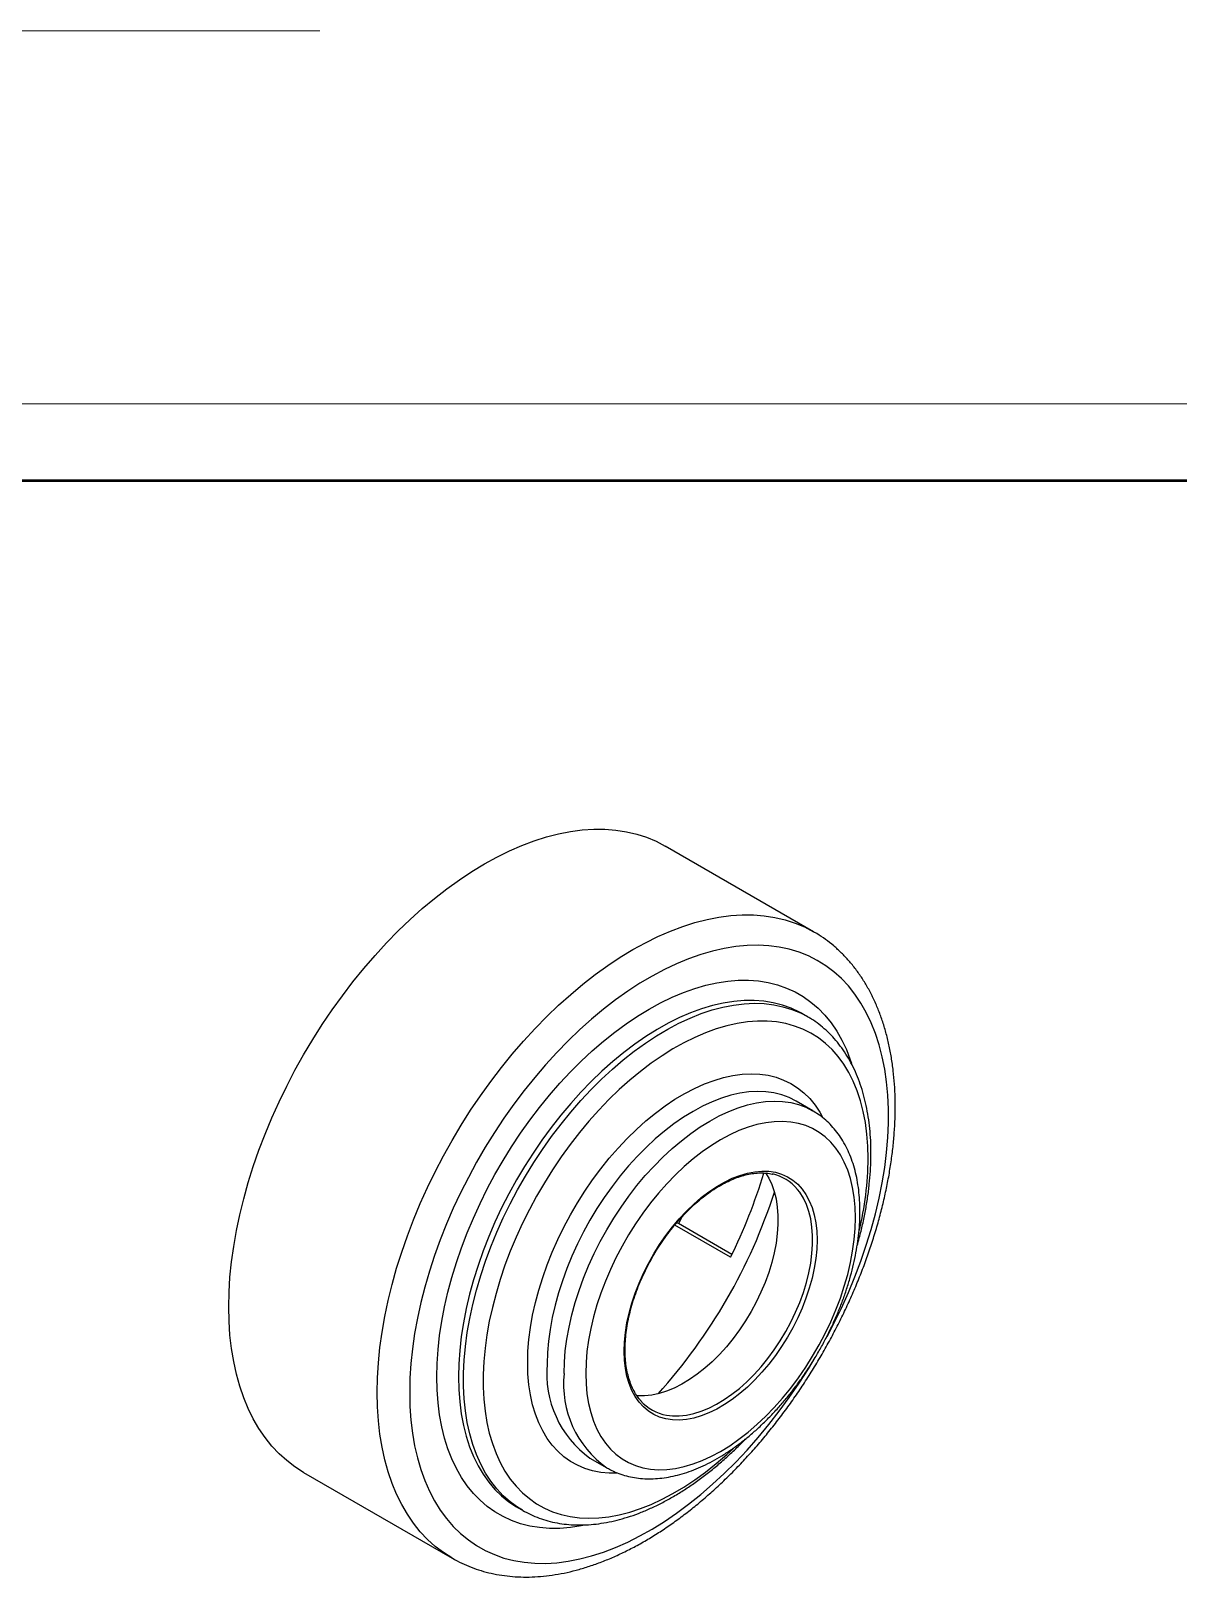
# Model space of a CAD drawing. Header units: millimetres. Extents: x 2517 to 4431, y 863 to 2540.
# Drawn here: x 3630.3 to 3690.2, y 1099.3 to 1180.1 of the extents above; entities that cross this region are included whole.
import ezdxf

# ---------------------------------------------------------------- set-up
doc = ezdxf.new("R2010")
doc.units = ezdxf.units.MM
for name, color, linetype, lineweight in [('实线', 7, 'Continuous', 25), ('尺寸标注', 2, 'Continuous', 9), ('引导线', 6, 'Continuous', 9), ('粗实线', 9, 'Continuous', 50)]:
    doc.layers.add(name, color=color, linetype=linetype, lineweight=lineweight)

msp = doc.modelspace()

# ---------------------------------------------------------------- linework, layer by layer
at = {"layer": '实线', "lineweight": 25}
for p, q in [((3671.1845, 1133.0398), (3663.4346, 1137.5138)), ((3670.5989, 1128.7592), (3670.554, 1128.7848)), ((3670.8635, 1128.6065), (3670.5989, 1128.7592)), ((3670.8635, 1128.6065), (3670.8892, 1128.5915)), ((3671.1412, 1123.6889), (3670.2667, 1124.1938)), ((3664.2793, 1118.1109), (3664.1317, 1117.805)), ((3666.8469, 1116.0443), (3663.9354, 1117.7251)), ((3664.1317, 1117.805), (3664.0101, 1117.8158)), ((3666.9206, 1116.195), (3664.1317, 1117.805)), ((3659.5076, 1105.5564), (3660.3821, 1105.0515)), ((3644.5561, 1104.8117), (3652.306, 1100.3378)), ((3660.4057, 1105.038), (3660.3821, 1105.0515)), ((3655.7064, 1102.9936), (3655.7201, 1102.9856)), ((3655.7201, 1102.9856), (3655.9847, 1102.8328))]:
    msp.add_line(p, q, dxfattribs=at)
at = {"layer": '实线', "lineweight": 25, "flags": 128}
for points in [[(3640.6452, 1113.4559), (3640.6613, 1114.2216), (3640.7095, 1115.004), (3640.7897, 1115.8013), (3640.9017, 1116.6115), (3641.0453, 1117.4327), (3641.22, 1118.2628), (3641.4256, 1119.1), (3641.6614, 1119.9421), (3641.927, 1120.7871), (3642.2216, 1121.6331), (3642.5445, 1122.4779), (3642.8951, 1123.3195), (3643.2724, 1124.156), (3643.6755, 1124.9852), (3644.1035, 1125.8053), (3644.5554, 1126.6141), (3645.0299, 1127.4098), (3645.5261, 1128.1905), (3646.0427, 1128.9542), (3646.5784, 1129.6992), (3647.132, 1130.4236), (3647.7021, 1131.1257), (3648.2874, 1131.8038), (3648.8865, 1132.4562), (3649.4978, 1133.0815), (3650.12, 1133.678), (3650.7515, 1134.2444), (3651.3909, 1134.7793), (3652.0365, 1135.2813), (3652.6868, 1135.7494), (3653.3403, 1136.1823), (3653.9954, 1136.579), (3654.6504, 1136.9386), (3655.3039, 1137.2602), (3655.9542, 1137.543), (3656.5999, 1137.7864), (3657.2392, 1137.9897), (3657.8707, 1138.1524), (3658.4929, 1138.2742), (3659.1043, 1138.3548), (3659.7033, 1138.394), (3660.2886, 1138.3917), (3660.8587, 1138.3479), (3661.4123, 1138.2626), (3661.9481, 1138.1362), (3662.4646, 1137.9689), (3662.9608, 1137.7611), (3663.4346, 1137.5138)], [(3648.3951, 1108.9819), (3648.4112, 1109.7477), (3648.4594, 1110.5301), (3648.5396, 1111.3274), (3648.6516, 1112.1376), (3648.7952, 1112.9588), (3648.9699, 1113.7889), (3649.1755, 1114.626), (3649.4113, 1115.4682), (3649.6768, 1116.3132), (3649.9715, 1117.1591), (3650.2944, 1118.004), (3650.645, 1118.8456), (3651.0223, 1119.6821), (3651.4254, 1120.5113), (3651.8534, 1121.3313), (3652.3053, 1122.1402), (3652.7798, 1122.9359), (3653.276, 1123.7166), (3653.7926, 1124.4803), (3654.3283, 1125.2253), (3654.8819, 1125.9497), (3655.452, 1126.6518), (3656.0373, 1127.3299), (3656.6364, 1127.9823), (3657.2477, 1128.6076), (3657.8699, 1129.2041), (3658.5014, 1129.7705), (3659.1408, 1130.3054), (3659.7864, 1130.8074), (3660.4367, 1131.2755), (3661.0902, 1131.7084), (3661.7453, 1132.1051), (3662.4003, 1132.4647), (3663.0538, 1132.7863), (3663.7041, 1133.0691), (3664.3498, 1133.3124), (3664.9891, 1133.5157), (3665.6206, 1133.6785), (3666.2428, 1133.8003), (3666.8542, 1133.8809), (3667.4532, 1133.9201), (3668.0385, 1133.9178), (3668.6086, 1133.874), (3669.1622, 1133.7887), (3669.698, 1133.6623), (3670.2145, 1133.495), (3670.7107, 1133.2872), (3671.1845, 1133.0398)], [(3671.1845, 1133.0398), (3671.1853, 1133.0394), (3671.1961, 1133.0331)], [(3671.8895, 1111.9121), (3672.2387, 1112.5818), (3672.6322, 1113.3897), (3672.9996, 1114.2049), (3673.3398, 1115.0253), (3673.652, 1115.8487), (3673.9354, 1116.6731), (3674.1891, 1117.4962), (3674.4126, 1118.316), (3674.6053, 1119.1302), (3674.7666, 1119.9368), (3674.8962, 1120.7336), (3674.9936, 1121.5186), (3675.0588, 1122.2898), (3675.0914, 1123.045), (3675.0914, 1123.7824), (3675.0588, 1124.5), (3674.9936, 1125.1959), (3674.8962, 1125.8684), (3674.7666, 1126.5156), (3674.6053, 1127.1359), (3674.4126, 1127.7277), (3674.1891, 1128.2894), (3673.9354, 1128.8196), (3673.652, 1129.3168), (3673.3398, 1129.7798), (3672.9996, 1130.2074), (3672.6322, 1130.5985), (3672.2387, 1130.9519), (3671.82, 1131.2669), (3671.3772, 1131.5426), (3670.9115, 1131.7782), (3670.4241, 1131.9732), (3669.9162, 1132.1271), (3669.3893, 1132.2394), (3668.8446, 1132.3098), (3668.2836, 1132.3383), (3667.7078, 1132.3246), (3667.1187, 1132.2688), (3666.5177, 1132.1711), (3665.9065, 1132.0318), (3665.2867, 1131.8511), (3664.6598, 1131.6296), (3664.0275, 1131.3679), (3663.3915, 1131.0665), (3662.7534, 1130.7264), (3662.1149, 1130.3484), (3661.4777, 1129.9335), (3660.8434, 1129.4827), (3660.2136, 1128.9973), (3659.59, 1128.4785), (3658.9743, 1127.9277), (3658.368, 1127.3462), (3657.7728, 1126.7357), (3657.1901, 1126.0977), (3656.6215, 1125.4339), (3656.0685, 1124.7459), (3655.5325, 1124.0357), (3655.015, 1123.305), (3654.5172, 1122.5558), (3654.0405, 1121.79), (3653.5861, 1121.0096), (3653.1552, 1120.2167), (3652.7489, 1119.4133), (3652.3683, 1118.6015), (3652.0144, 1117.7834), (3651.6881, 1116.9612), (3651.3902, 1116.1371), (3651.1216, 1115.313), (3650.8829, 1114.4913), (3650.6748, 1113.6741), (3650.4977, 1112.8634), (3650.3522, 1112.0614), (3650.2387, 1111.2702), (3650.1573, 1110.4919), (3650.1084, 1109.7285), (3650.0921, 1108.9819), (3650.0921, 1108.9819)], [(3651.5064, 1109.7983), (3651.5226, 1110.5009), (3651.5714, 1111.2202), (3651.6524, 1111.954), (3651.7656, 1112.7003), (3651.9105, 1113.4569), (3652.0867, 1114.2215), (3652.2938, 1114.992), (3652.5311, 1115.7659), (3652.7979, 1116.5411), (3653.0934, 1117.3154), (3653.4168, 1118.0863), (3653.7672, 1118.8517), (3654.1434, 1119.6094), (3654.5444, 1120.357), (3654.969, 1121.0925), (3655.4159, 1121.8135), (3655.884, 1122.5182), (3656.3717, 1123.2042), (3656.8776, 1123.8698), (3657.4003, 1124.5128), (3657.9383, 1125.1314), (3658.4899, 1125.7239), (3659.0536, 1126.2884), (3659.6276, 1126.8233), (3660.2103, 1127.3271), (3660.8, 1127.7982), (3661.395, 1128.2353), (3661.9935, 1128.637), (3662.5938, 1129.0023), (3663.1941, 1129.3301), (3663.7926, 1129.6193), (3664.3875, 1129.8692), (3664.9773, 1130.079), (3665.56, 1130.248), (3666.134, 1130.3759), (3666.6977, 1130.4621), (3667.2493, 1130.5066), (3667.7872, 1130.509), (3668.31, 1130.4695), (3668.8159, 1130.3881), (3669.3036, 1130.2652), (3669.7716, 1130.1009), (3670.2186, 1129.8959), (3670.6432, 1129.6507), (3671.0442, 1129.366), (3671.4204, 1129.0428), (3671.7707, 1128.6818), (3672.0941, 1128.2842), (3672.3897, 1127.8512), (3672.6565, 1127.384), (3672.8938, 1126.884), (3673.1008, 1126.3527), (3673.1593, 1126.1803)], [(3670.554, 1128.7848), (3670.4427, 1128.8457), (3670.0095, 1129.0494), (3669.555, 1129.2124), (3669.0808, 1129.3342), (3668.5883, 1129.4144), (3668.079, 1129.4527), (3667.5545, 1129.449), (3667.0165, 1129.4034), (3666.4665, 1129.3159), (3665.9062, 1129.1869), (3665.3375, 1129.0167), (3664.7621, 1128.806), (3664.1817, 1128.5552), (3663.5981, 1128.2652), (3663.0132, 1127.9369), (3662.4288, 1127.5714), (3661.8466, 1127.1697), (3661.2684, 1126.733), (3660.6961, 1126.2628), (3660.1314, 1125.7605), (3659.5761, 1125.2276), (3659.0319, 1124.6658), (3658.5004, 1124.0768), (3657.9833, 1123.4624), (3657.4822, 1122.8246), (3656.9986, 1122.1653), (3656.5341, 1121.4866), (3656.0901, 1120.7905), (3655.6679, 1120.0792), (3655.2689, 1119.3549), (3654.8943, 1118.6198), (3654.5452, 1117.8762), (3654.2228, 1117.1265), (3653.9279, 1116.3728), (3653.6617, 1115.6177), (3653.4247, 1114.8633), (3653.2179, 1114.112), (3653.0417, 1113.3662), (3652.8969, 1112.6281), (3652.7838, 1111.9), (3652.7027, 1111.1843), (3652.654, 1110.483), (3652.6377, 1109.7983)], [(3655.9764, 1102.8376), (3655.7301, 1102.9903), (3655.3431, 1103.2734), (3654.9811, 1103.5951), (3654.6452, 1103.9542), (3654.3365, 1104.3497), (3654.0558, 1104.7804), (3653.8041, 1105.2448), (3653.5821, 1105.7416), (3653.3906, 1106.2693), (3653.23, 1106.8262), (3653.101, 1107.4106), (3653.0039, 1108.0206), (3652.9389, 1108.6545), (3652.9064, 1109.3102), (3652.9064, 1109.9857), (3652.9389, 1110.6789), (3653.0039, 1111.3877), (3653.101, 1112.1099), (3653.23, 1112.8433), (3653.3906, 1113.5855), (3653.5821, 1114.3343), (3653.8041, 1115.0875), (3654.0558, 1115.8425), (3654.3365, 1116.5972), (3654.6452, 1117.3492), (3654.9811, 1118.0962), (3655.3431, 1118.8358), (3655.7301, 1119.5657), (3656.1409, 1120.2838), (3656.5741, 1120.9878), (3657.0286, 1121.6755), (3657.5028, 1122.3448), (3657.9953, 1122.9936), (3658.5046, 1123.6199), (3659.029, 1124.2218), (3659.5671, 1124.7974), (3660.1171, 1125.345), (3660.6773, 1125.8628), (3661.2461, 1126.3492), (3661.8215, 1126.8028), (3662.4019, 1127.2222), (3662.9855, 1127.606), (3663.5704, 1127.953), (3664.1548, 1128.2623), (3664.737, 1128.5327), (3665.3152, 1128.7636), (3665.8875, 1128.9542), (3666.4522, 1129.1038), (3667.0075, 1129.2121), (3667.5517, 1129.2786), (3668.0832, 1129.3033), (3668.6003, 1129.286), (3669.1014, 1129.2267), (3669.585, 1129.1257), (3670.0495, 1128.9833), (3670.4935, 1128.7998), (3670.8635, 1128.6065)], [(3674.0355, 1121.2023), (3674.0194, 1121.8498), (3673.9711, 1122.4767), (3673.8909, 1123.0809), (3673.7789, 1123.6605), (3673.6355, 1124.2137), (3673.4612, 1124.7386), (3673.2565, 1125.2336), (3673.0221, 1125.697), (3672.7587, 1126.1275), (3672.4673, 1126.5236), (3672.1486, 1126.8841), (3671.8038, 1127.2078), (3671.4339, 1127.4936), (3671.0402, 1127.7407), (3670.6238, 1127.9483), (3670.1862, 1128.1157), (3669.7287, 1128.2423), (3669.2527, 1128.3278), (3668.7599, 1128.3718), (3668.2518, 1128.3743), (3667.73, 1128.3353), (3667.1962, 1128.2548), (3666.6521, 1128.1331), (3666.0994, 1127.9706), (3665.54, 1127.7679), (3664.9755, 1127.5255), (3664.4079, 1127.2443), (3663.8389, 1126.9251), (3663.2704, 1126.569), (3662.7041, 1126.1771), (3662.142, 1125.7507), (3661.5857, 1125.2911), (3661.0371, 1124.7999), (3660.4979, 1124.2785), (3659.9699, 1123.7286), (3659.4547, 1123.1521), (3658.9541, 1122.5508), (3658.4695, 1121.9265), (3658.0026, 1121.2813), (3657.5548, 1120.6173), (3657.1277, 1119.9366), (3656.7224, 1119.2413), (3656.3405, 1118.5337), (3655.983, 1117.8161), (3655.6511, 1117.0907), (3655.3459, 1116.3599), (3655.0684, 1115.626), (3654.8194, 1114.8914), (3654.5998, 1114.1584), (3654.4102, 1113.4294), (3654.2513, 1112.7067), (3654.1236, 1111.9926), (3654.0274, 1111.2894), (3653.9631, 1110.5994), (3653.9309, 1109.9247), (3653.9309, 1109.2676), (3653.9631, 1108.6301), (3654.0274, 1108.0143), (3654.1236, 1107.4222), (3654.2513, 1106.8556), (3654.4102, 1106.3163), (3654.5998, 1105.8062), (3654.8194, 1105.3268), (3655.0684, 1104.8796), (3655.3459, 1104.4662), (3655.6511, 1104.0877), (3655.983, 1103.7455), (3656.3405, 1103.4406), (3656.7224, 1103.174), (3657.1277, 1102.9466), (3657.5548, 1102.7591), (3658.0026, 1102.612), (3658.4695, 1102.5059), (3658.9541, 1102.4411), (3659.4547, 1102.4178), (3659.9699, 1102.4361), (3660.4979, 1102.4959), (3661.0371, 1102.597), (3661.5857, 1102.7392), (3662.142, 1102.9219), (3662.7041, 1103.1445), (3663.2704, 1103.4064), (3663.8389, 1103.7067), (3664.4079, 1104.0445), (3664.9755, 1104.4187), (3665.54, 1104.828), (3666.0994, 1105.2711), (3666.6521, 1105.7468), (3666.9983, 1106.0646)], [(3656.2541, 1110.5345), (3656.2704, 1111.1354), (3656.3191, 1111.7526), (3656.4001, 1112.3837), (3656.513, 1113.0261), (3656.6573, 1113.6773), (3656.8326, 1114.3345), (3657.0381, 1114.9953), (3657.2729, 1115.6568), (3657.5361, 1116.3165), (3657.8267, 1116.9717), (3658.1435, 1117.6198), (3658.4852, 1118.258), (3658.8505, 1118.884), (3659.2378, 1119.4951), (3659.6455, 1120.0889), (3660.0722, 1120.663), (3660.516, 1121.2151), (3660.9752, 1121.743), (3661.4479, 1122.2445), (3661.9321, 1122.7176), (3662.4261, 1123.1604), (3662.9277, 1123.5712), (3663.4349, 1123.9482), (3663.9458, 1124.2901), (3664.4582, 1124.5952), (3664.9701, 1124.8626), (3665.4794, 1125.091), (3665.984, 1125.2796), (3666.4821, 1125.4276), (3666.9714, 1125.5344), (3667.4501, 1125.5995), (3667.9163, 1125.6228), (3668.368, 1125.6041), (3668.8035, 1125.5435), (3669.2209, 1125.4412), (3669.6187, 1125.2977), (3669.9951, 1125.1135), (3670.3487, 1124.8893), (3670.6782, 1124.6262), (3670.982, 1124.325), (3671.2591, 1123.9871), (3671.5082, 1123.6139), (3671.6483, 1123.3652)], [(3670.2667, 1124.1938), (3669.9037, 1124.3767), (3669.5189, 1124.5193), (3669.1142, 1124.6206), (3668.6914, 1124.6801), (3668.2523, 1124.6976), (3667.7988, 1124.6731), (3667.3328, 1124.6066), (3666.8564, 1124.4985), (3666.3715, 1124.3491), (3665.8802, 1124.1592), (3665.3848, 1123.9295), (3664.8871, 1123.661), (3664.3895, 1123.355), (3663.894, 1123.0126), (3663.4028, 1122.6353), (3662.9179, 1122.2249), (3662.4415, 1121.7829), (3661.9755, 1121.3114), (3661.522, 1120.8123), (3661.0829, 1120.2878), (3660.6601, 1119.7401), (3660.2554, 1119.1716), (3659.8705, 1118.5847), (3659.5071, 1117.9819), (3659.1668, 1117.3658), (3658.8509, 1116.739), (3658.5609, 1116.1043), (3658.298, 1115.4642), (3658.0633, 1114.8217), (3657.8578, 1114.1794), (3657.6824, 1113.54), (3657.5379, 1112.9064), (3657.4249, 1112.2812), (3657.3438, 1111.6672), (3657.295, 1111.0668), (3657.2787, 1110.4828)], [(3658.1532, 1109.978), (3658.1694, 1110.562), (3658.2183, 1111.1623), (3658.2994, 1111.7764), (3658.4124, 1112.4016), (3658.5569, 1113.0352), (3658.7323, 1113.6745), (3658.9378, 1114.3169), (3659.1725, 1114.9594), (3659.4354, 1115.5994), (3659.7254, 1116.2342), (3660.0413, 1116.8609), (3660.3816, 1117.4771), (3660.745, 1118.0799), (3661.1299, 1118.6668), (3661.5346, 1119.2353), (3661.9574, 1119.783), (3662.3965, 1120.3075), (3662.85, 1120.8066), (3663.316, 1121.2781), (3663.7924, 1121.72), (3664.2773, 1122.1305), (3664.7685, 1122.5077), (3665.264, 1122.8501), (3665.7616, 1123.1562), (3666.2592, 1123.4247), (3666.7547, 1123.6544), (3667.246, 1123.8443), (3667.7308, 1123.9936), (3668.2073, 1124.1018), (3668.6733, 1124.1683), (3669.1268, 1124.1928), (3669.5659, 1124.1753), (3669.9887, 1124.1157), (3670.3934, 1124.0145), (3670.7782, 1123.8719), (3671.1336, 1123.6933)], [(3659.2845, 1109.978), (3659.3009, 1109.4324), (3659.3501, 1108.9084), (3659.4318, 1108.4083), (3659.5457, 1107.9345), (3659.6912, 1107.4892), (3659.8676, 1107.0745), (3660.0741, 1106.6922), (3660.3098, 1106.3442), (3660.5736, 1106.0321), (3660.8641, 1105.7574), (3661.1802, 1105.5213), (3661.5202, 1105.3249), (3661.8827, 1105.1692), (3662.2659, 1105.0548), (3662.668, 1104.9824), (3663.0872, 1104.9522), (3663.5215, 1104.9644), (3663.9688, 1105.019), (3664.4272, 1105.1156), (3664.8944, 1105.2538), (3665.3683, 1105.4331), (3665.8467, 1105.6524), (3666.3273, 1105.9109), (3666.8079, 1106.2073), (3667.2863, 1106.5403), (3667.7602, 1106.9082), (3668.2274, 1107.3094), (3668.6858, 1107.742), (3669.1332, 1108.204), (3669.5675, 1108.6932), (3669.9866, 1109.2074), (3670.3887, 1109.7441), (3670.7719, 1110.3008), (3671.1344, 1110.875), (3671.4744, 1111.464), (3671.7905, 1112.065), (3672.0811, 1112.6752), (3672.3448, 1113.2918), (3672.5805, 1113.912), (3672.787, 1114.5327), (3672.9635, 1115.1511), (3673.1089, 1115.7644), (3673.2228, 1116.3697), (3673.3045, 1116.9641), (3673.3537, 1117.5449), (3673.3701, 1118.1094), (3673.3537, 1118.6549), (3673.3045, 1119.1789), (3673.2228, 1119.679), (3673.1089, 1120.1528), (3672.9635, 1120.5981), (3672.787, 1121.0129), (3672.5805, 1121.3951), (3672.3448, 1121.7431), (3672.0811, 1122.0552), (3671.7905, 1122.33), (3671.4744, 1122.5661), (3671.1344, 1122.7624), (3670.7719, 1122.9182), (3670.3887, 1123.0325), (3669.9866, 1123.1049), (3669.5675, 1123.1351), (3669.1332, 1123.1229), (3668.6858, 1123.0684), (3668.2274, 1122.9717), (3667.7602, 1122.8335), (3667.2863, 1122.6543), (3666.8079, 1122.4349), (3666.3273, 1122.1764), (3665.8467, 1121.88), (3665.3683, 1121.5471), (3664.8944, 1121.1791), (3664.4272, 1120.7779), (3663.9688, 1120.3453), (3663.5215, 1119.8833), (3663.0872, 1119.3941), (3662.668, 1118.88), (3662.2659, 1118.3433), (3661.8827, 1117.7865), (3661.5202, 1117.2123), (3661.1802, 1116.6233), (3660.8641, 1116.0223), (3660.5736, 1115.4121), (3660.3098, 1114.7955), (3660.0741, 1114.1754), (3659.8676, 1113.5546), (3659.6912, 1112.9362), (3659.5457, 1112.3229), (3659.4318, 1111.7177), (3659.3501, 1111.1232), (3659.3009, 1110.5424), (3659.2845, 1109.978)], [(3661.2927, 1111.1373), (3661.309, 1111.6145), (3661.3579, 1112.1075), (3661.439, 1112.613), (3661.5518, 1113.1279), (3661.6956, 1113.6486), (3661.8694, 1114.172), (3662.0721, 1114.6945), (3662.3024, 1115.2127), (3662.5589, 1115.7234), (3662.8397, 1116.2232), (3663.1432, 1116.7089), (3663.4673, 1117.1773), (3663.81, 1117.6253), (3664.169, 1118.0502), (3664.542, 1118.449), (3664.9266, 1118.8193), (3665.3203, 1119.1586), (3665.7205, 1119.4647), (3666.1246, 1119.7357), (3666.53, 1119.9698), (3666.9342, 1120.1654), (3667.3344, 1120.3213), (3667.728, 1120.4365), (3668.1126, 1120.5103), (3668.4856, 1120.5421), (3668.8446, 1120.5317), (3669.1873, 1120.4793), (3669.5114, 1120.3852), (3669.8149, 1120.2499), (3670.0958, 1120.0744), (3670.3522, 1119.8598), (3670.5825, 1119.6074), (3670.7852, 1119.319), (3670.959, 1118.9963), (3671.1028, 1118.6415), (3671.2156, 1118.257), (3671.2967, 1117.845), (3671.3456, 1117.4085), (3671.3619, 1116.9501), (3671.3456, 1116.4728), (3671.2967, 1115.9799), (3671.2156, 1115.4743), (3671.1028, 1114.9595), (3670.959, 1114.4387), (3670.7852, 1113.9154), (3670.5825, 1113.3929), (3670.3522, 1112.8746), (3670.0958, 1112.3639), (3669.8149, 1111.8641), (3669.5114, 1111.3784), (3669.1873, 1110.9101), (3668.8446, 1110.462), (3668.4856, 1110.0372), (3668.1126, 1109.6383), (3667.728, 1109.2681), (3667.3344, 1108.9287), (3666.9342, 1108.6226), (3666.53, 1108.3516), (3666.1246, 1108.1176), (3665.7205, 1107.922), (3665.3203, 1107.766), (3664.9266, 1107.6508), (3664.542, 1107.5771), (3664.169, 1107.5453), (3663.81, 1107.5556), (3663.4673, 1107.608), (3663.1432, 1107.7021), (3662.8397, 1107.8374), (3662.5589, 1108.0129), (3662.3024, 1108.2276), (3662.0721, 1108.4799), (3661.8694, 1108.7684), (3661.6956, 1109.091), (3661.5518, 1109.4458), (3661.439, 1109.8304), (3661.3579, 1110.2423), (3661.309, 1110.6789), (3661.2927, 1111.1373)], [(3668.6702, 1120.4501), (3668.8381, 1120.1795), (3668.9974, 1119.8459), (3669.1261, 1119.4811), (3669.2234, 1119.0875), (3669.2886, 1118.6677), (3669.3214, 1118.2245), (3669.3214, 1117.7609), (3669.2886, 1117.28), (3669.2234, 1116.7848), (3669.1261, 1116.2789), (3668.9974, 1115.7654), (3668.8381, 1115.2479), (3668.6493, 1114.7298), (3668.4322, 1114.2144), (3668.1883, 1113.7054), (3667.9193, 1113.206), (3667.6269, 1112.7195), (3667.313, 1112.2492), (3666.9797, 1111.7983), (3666.6293, 1111.3697), (3666.2641, 1110.9663), (3665.8866, 1110.5907), (3665.4991, 1110.2456), (3665.1044, 1109.933), (3664.705, 1109.6553), (3664.3036, 1109.4141), (3663.9029, 1109.2111), (3663.5055, 1109.0477), (3663.1141, 1108.9249), (3662.7312, 1108.8435), (3662.3595, 1108.8042), (3662.0014, 1108.8071), (3661.9416, 1108.8118)], [(3663.5104, 1107.7995), (3663.8116, 1107.7621), (3664.1697, 1107.7592), (3664.5414, 1107.7985), (3664.9243, 1107.8799), (3665.3157, 1108.0027), (3665.7131, 1108.1661), (3666.1138, 1108.3691), (3666.5152, 1108.6103), (3666.9146, 1108.888), (3667.3093, 1109.2006), (3667.6967, 1109.5457), (3668.0743, 1109.9213), (3668.4395, 1110.3247), (3668.7899, 1110.7533), (3669.1232, 1111.2042), (3669.437, 1111.6745), (3669.7295, 1112.161), (3669.9985, 1112.6604), (3670.2424, 1113.1694), (3670.4595, 1113.6848), (3670.6483, 1114.2029), (3670.8076, 1114.7204), (3670.9363, 1115.2339), (3671.0336, 1115.7398), (3671.0988, 1116.2349), (3671.1315, 1116.7159), (3671.1315, 1117.1795), (3671.0988, 1117.6227), (3671.0336, 1118.0425), (3670.9363, 1118.4361), (3670.8076, 1118.8009), (3670.6483, 1119.1345), (3670.4595, 1119.4347), (3670.3391, 1119.59)], [(3644.5561, 1104.8117), (3644.5554, 1104.8122), (3644.1035, 1105.0994), (3643.6755, 1105.4252), (3643.2724, 1105.789), (3642.8951, 1106.1899), (3642.5445, 1106.6268), (3642.2216, 1107.0987), (3641.927, 1107.6045), (3641.6614, 1108.1429), (3641.4256, 1108.7128), (3641.22, 1109.3126), (3641.0453, 1109.941), (3640.9017, 1110.5964), (3640.7897, 1111.2772), (3640.7095, 1111.9819), (3640.6613, 1112.7087), (3640.6452, 1113.4559)], [(3650.0921, 1108.9819), (3650.1084, 1108.2542), (3650.1573, 1107.5472), (3650.2387, 1106.8628), (3650.3522, 1106.2027), (3650.4977, 1105.5688), (3650.6748, 1104.9625), (3650.8829, 1104.3856), (3651.1216, 1103.8395), (3651.3902, 1103.3256), (3651.6881, 1102.8453), (3652.0144, 1102.3998), (3652.3683, 1101.9904), (3652.7489, 1101.618), (3653.1552, 1101.2837), (3653.5861, 1100.9883), (3654.0405, 1100.7325), (3654.5172, 1100.5171), (3655.015, 1100.3426), (3655.5325, 1100.2095), (3656.0685, 1100.1181), (3656.6215, 1100.0687), (3657.1901, 1100.0613), (3657.7728, 1100.096), (3658.368, 1100.1728), (3658.9743, 1100.2913), (3659.59, 1100.4514), (3660.2136, 1100.6526), (3660.8434, 1100.8943), (3661.4777, 1101.1759), (3662.1149, 1101.4967), (3662.7534, 1101.8559), (3663.3915, 1102.2525), (3664.0275, 1102.6855), (3664.6598, 1103.1537), (3665.2867, 1103.656), (3665.9065, 1104.191), (3666.5177, 1104.7573), (3667.1187, 1105.3535), (3667.7078, 1105.978), (3668.2836, 1106.6291), (3668.8446, 1107.3052), (3669.3893, 1108.0045), (3669.9162, 1108.7252), (3670.4241, 1109.4654), (3670.9115, 1110.2231), (3671.2664, 1110.8078)], [(3660.9297, 1104.7748), (3660.516, 1104.7746), (3660.0722, 1104.8143), (3659.6455, 1104.8958), (3659.2378, 1105.0188), (3658.8505, 1105.1827), (3658.4852, 1105.387), (3658.1435, 1105.6308), (3657.8267, 1105.9131), (3657.5361, 1106.2327), (3657.2729, 1106.5885), (3657.0381, 1106.9789), (3656.8326, 1107.4025), (3656.6573, 1107.8574), (3656.513, 1108.3418), (3656.4001, 1108.8539), (3656.3191, 1109.3915), (3656.2704, 1109.9524), (3656.2541, 1110.5345)], [(3659.2132, 1102.0537), (3659.0536, 1102.0221), (3658.4899, 1101.9358), (3657.9383, 1101.8914), (3657.4003, 1101.889), (3656.8776, 1101.9285), (3656.3717, 1102.0098), (3655.884, 1102.1328), (3655.4159, 1102.2971), (3654.969, 1102.5021), (3654.5444, 1102.7473), (3654.1434, 1103.0319), (3653.7672, 1103.3552), (3653.4168, 1103.7162), (3653.0934, 1104.1137), (3652.7979, 1104.5467), (3652.5311, 1105.0139), (3652.2938, 1105.5139), (3652.0867, 1106.0453), (3651.9105, 1106.6064), (3651.7656, 1107.1956), (3651.6524, 1107.8113), (3651.5714, 1108.4516), (3651.5226, 1109.1146), (3651.5064, 1109.7983)], [(3652.6377, 1109.7983), (3652.654, 1109.1325), (3652.7027, 1108.4875), (3652.7838, 1107.8653), (3652.8969, 1107.2678), (3653.0417, 1106.697), (3653.2179, 1106.1545), (3653.4247, 1105.6421), (3653.6617, 1105.1612), (3653.9279, 1104.7135), (3654.2228, 1104.3003), (3654.5452, 1103.9228), (3654.8943, 1103.5823), (3655.2689, 1103.2798), (3655.6679, 1103.0161), (3655.7064, 1102.9936)], [(3652.2948, 1100.3443), (3651.8534, 1100.6255), (3651.4254, 1100.9513), (3651.0223, 1101.3151), (3650.645, 1101.716), (3650.2944, 1102.1529), (3649.9715, 1102.6248), (3649.6768, 1103.1306), (3649.4113, 1103.669), (3649.1755, 1104.2389), (3648.9699, 1104.8387), (3648.7952, 1105.4671), (3648.6516, 1106.1225), (3648.5396, 1106.8033), (3648.4594, 1107.508), (3648.4112, 1108.2348), (3648.3951, 1108.9819)]]:
    msp.add_lwpolyline(points, dxfattribs=at)
at = {"layer": '实线', "lineweight": 25}
for centre, radius, start, end in [((3641.3817, 1128.6556), 28.4169, 333.65375, 343.201915), ((3657.4292, 1121.3478), 16.6069, 346.27548, 359.497787), ((3668.502, 1118.0709), 2.3839, 39.587539, 77.194964), ((3641.4132, 1128.4263), 29.1462, 317.96796, 342.037417), ((3662.6663, 1109.9527), 5.4136, 174.381193, 234.283924), ((3663.4972, 1109.4284), 5.3723, 174.128755, 234.559065), ((3663.928, 1110.1482), 2.3856, 221.748045, 259.917113)]:
    msp.add_arc(centre, radius, start, end, dxfattribs=at)
for points, knots in [([(3652.296, 1100.3494), (3652.3862, 1100.2964), (3652.6314, 1100.1522), (3653.054, 1099.9567), (3653.5598, 1099.7602), (3654.0837, 1099.6022), (3654.6237, 1099.481), (3655.1792, 1099.3975), (3655.7492, 1099.3518), (3656.3329, 1099.3443), (3656.9289, 1099.3753), (3657.536, 1099.4449), (3658.1529, 1099.5532), (3658.7779, 1099.7), (3659.4095, 1099.885), (3660.0461, 1100.1078), (3660.686, 1100.3679), (3661.3276, 1100.6643), (3661.9695, 1100.9964), (3662.6101, 1101.3632), (3663.2479, 1101.7636), (3663.8815, 1102.1965), (3664.5098, 1102.661), (3665.1312, 1103.1558), (3665.7447, 1103.6797), (3666.349, 1104.2316), (3666.9429, 1104.8101), (3667.5252, 1105.414), (3668.0948, 1106.0419), (3668.6504, 1106.6925), (3669.1911, 1107.3643), (3669.7158, 1108.0559), (3670.2233, 1108.7659), (3670.7127, 1109.4926), (3671.1829, 1110.2347), (3671.6329, 1110.9904), (3672.0619, 1111.7583), (3672.4689, 1112.5367), (3672.8531, 1113.324), (3673.2136, 1114.1186), (3673.5496, 1114.9187), (3673.8605, 1115.7228), (3674.1454, 1116.5292), (3674.4038, 1117.3362), (3674.635, 1118.1422), (3674.8385, 1118.9456), (3675.0137, 1119.7447), (3675.1601, 1120.5379), (3675.2773, 1121.3235), (3675.3649, 1122.1), (3675.4225, 1122.8657), (3675.4497, 1123.619), (3675.4463, 1124.3583), (3675.4121, 1125.082), (3675.3468, 1125.7884), (3675.2505, 1126.4758), (3675.1231, 1127.1425), (3674.9646, 1127.7867), (3674.7754, 1128.4067), (3674.5559, 1129.0007), (3674.3067, 1129.5672), (3674.0284, 1130.1043), (3673.722, 1130.6108), (3673.3886, 1131.0852), (3673.0293, 1131.5265), (3672.6452, 1131.9336), (3672.2381, 1132.3066), (3671.8073, 1132.6418), (3671.4591, 1132.8825), (3671.2482, 1132.9991), (3671.1951, 1133.0284)], [0, 0, 0, 0, 0.0082889, 0.0225378, 0.0367924, 0.0510784, 0.0654191, 0.0798337, 0.0943365, 0.1089357, 0.1236339, 0.1384279, 0.1533099, 0.1682689, 0.183292, 0.1983656, 0.2134768, 0.2286139, 0.2437668, 0.2589275, 0.2740887, 0.2892454, 0.3043947, 0.3195348, 0.3346648, 0.349784, 0.3648928, 0.3799915, 0.3950809, 0.4101617, 0.4252351, 0.4403022, 0.4553642, 0.4704222, 0.4854775, 0.5005314, 0.5155851, 0.5306397, 0.5456964, 0.5607563, 0.5758207, 0.590891, 0.6059684, 0.6210542, 0.6361494, 0.6512553, 0.6663727, 0.6815025, 0.6966453, 0.7118011, 0.7269697, 0.7421503, 0.7573408, 0.7725386, 0.7877386, 0.8029333, 0.8181144, 0.8332714, 0.8483919, 0.863462, 0.8784671, 0.893393, 0.9082271, 0.9229608, 0.9375902, 0.9521172, 0.9665506, 0.9809047, 0.9951996, 1, 1, 1, 1]), ([(3674.1802, 1121.4672), (3674.1793, 1121.5822), (3674.1768, 1121.9146), (3674.1493, 1122.4524), (3674.0875, 1123.0733), (3673.9945, 1123.6745), (3673.8709, 1124.2542), (3673.7168, 1124.8105), (3673.5325, 1125.3415), (3673.3186, 1125.8454), (3673.0758, 1126.3204), (3672.8051, 1126.7648), (3672.5076, 1127.1773), (3672.1845, 1127.5563), (3671.8375, 1127.9017), (3671.4665, 1128.21), (3671.1503, 1128.4386), (3670.9506, 1128.5511), (3670.8895, 1128.5855)], [0, 0, 0, 0, 0.0359681, 0.1039735, 0.1720097, 0.2400223, 0.3079698, 0.3757991, 0.4434468, 0.5108418, 0.5779115, 0.6445898, 0.7108277, 0.7766031, 0.8419288, 0.9068551, 0.9714676, 1, 1, 1, 1]), ([(3660.4116, 1105.0401), (3660.4878, 1104.9966), (3660.6831, 1104.8851), (3661.0195, 1104.7466), (3661.4156, 1104.6208), (3661.8283, 1104.5338), (3662.2554, 1104.4839), (3662.6961, 1104.4722), (3663.1489, 1104.4987), (3663.6124, 1104.5637), (3664.0847, 1104.6674), (3664.5638, 1104.8094), (3665.0475, 1104.9892), (3665.5338, 1105.206), (3666.0203, 1105.4587), (3666.5052, 1105.746), (3666.9863, 1106.0666), (3667.462, 1106.4188), (3667.9303, 1106.8013), (3668.3898, 1107.2122), (3668.8388, 1107.65), (3669.2757, 1108.1129), (3669.6991, 1108.5991), (3670.1075, 1109.1068), (3670.4994, 1109.634), (3670.8736, 1110.1788), (3671.2286, 1110.7391), (3671.5633, 1111.3129), (3671.8763, 1111.8981), (3672.1665, 1112.4926), (3672.4328, 1113.0942), (3672.6743, 1113.7007), (3672.8898, 1114.3099), (3673.0787, 1114.9198), (3673.24, 1115.528), (3673.373, 1116.1326), (3673.477, 1116.7313), (3673.5515, 1117.3221), (3673.5958, 1117.9028), (3673.6095, 1118.4712), (3673.5922, 1119.0254), (3673.5435, 1119.563), (3673.4633, 1120.0817), (3673.3514, 1120.5792), (3673.2083, 1121.0531), (3673.0343, 1121.5009), (3672.8303, 1121.9204), (3672.5974, 1122.3094), (3672.3372, 1122.6659), (3672.0514, 1122.9888), (3671.7411, 1123.2756), (3671.4351, 1123.5123), (3671.2233, 1123.6366), (3671.1307, 1123.6909)], [0, 0, 0, 0, 0.0120286, 0.0308113, 0.0496182, 0.0685117, 0.0875438, 0.1067508, 0.1261501, 0.1457403, 0.1655035, 0.1854106, 0.2054273, 0.2255195, 0.2456572, 0.2658163, 0.2859761, 0.3061248, 0.3262562, 0.3463674, 0.3664578, 0.3865281, 0.4065802, 0.4266168, 0.4466407, 0.4666552, 0.4866636, 0.5066695, 0.5266762, 0.5466864, 0.5667034, 0.5867308, 0.6067721, 0.6268309, 0.6469103, 0.6670133, 0.6871424, 0.707299, 0.7274834, 0.7476934, 0.7679243, 0.7881665, 0.8083995, 0.8285998, 0.8487367, 0.8687734, 0.888671, 0.9083935, 0.9279156, 0.9472289, 0.9663456, 0.9852987, 1, 1, 1, 1]), ([(3673.4587, 1116.6528), (3673.4968, 1116.7853), (3673.6036, 1117.1562), (3673.7483, 1117.7621), (3673.8946, 1118.4685), (3674.0108, 1119.1678), (3674.0981, 1119.8585), (3674.1552, 1120.5383), (3674.1779, 1121.073), (3674.1797, 1121.3794), (3674.1802, 1121.4672)], [0, 0, 0, 0, 0.0797387, 0.2231995, 0.3667674, 0.5104501, 0.6542522, 0.7981736, 0.9422081, 1, 1, 1, 1]), ([(3661.3396, 1111.2026), (3661.3404, 1111.2786), (3661.3427, 1111.4995), (3661.3682, 1111.8777), (3661.4255, 1112.3397), (3661.5115, 1112.8125), (3661.625, 1113.2931), (3661.7658, 1113.7788), (3661.9329, 1114.2664), (3662.1254, 1114.7532), (3662.3422, 1115.2363), (3662.5821, 1115.7127), (3662.8435, 1116.1796), (3663.125, 1116.6342), (3663.4248, 1117.0738), (3663.7412, 1117.4957), (3664.0722, 1117.8975), (3664.4159, 1118.2768), (3664.7701, 1118.6314), (3665.1328, 1118.9591), (3665.5015, 1119.258), (3665.8742, 1119.5265), (3666.2485, 1119.763), (3666.622, 1119.9663), (3666.9926, 1120.1352), (3667.358, 1120.2689), (3667.716, 1120.3669), (3668.0644, 1120.4285), (3668.4021, 1120.4547), (3668.7248, 1120.4408), (3668.9439, 1120.4157), (3669.0498, 1120.3851), (3669.0586, 1120.3825)], [0, 0, 0, 0, 0.01831, 0.0531981, 0.0881035, 0.1230218, 0.1579545, 0.1929013, 0.2278609, 0.2628314, 0.2978104, 0.3327954, 0.367784, 0.4027733, 0.4377602, 0.4727416, 0.5077149, 0.5426774, 0.5776266, 0.6125601, 0.647476, 0.6823732, 0.717252, 0.7521145, 0.7869663, 0.8218159, 0.8566758, 0.8915689, 0.9265273, 0.9615923, 0.9968089, 1, 1, 1, 1]), ([(3662.1759, 1108.5421), (3662.1589, 1108.5594), (3662.07, 1108.6501), (3661.9322, 1108.8469), (3661.765, 1109.132), (3661.6257, 1109.4488), (3661.5126, 1109.7921), (3661.4268, 1110.1606), (3661.3692, 1110.5526), (3661.3429, 1110.9027), (3661.3404, 1111.1242), (3661.3396, 1111.2026)], [0, 0, 0, 0, 0.030636, 0.1606812, 0.2900309, 0.4187433, 0.5469597, 0.6748365, 0.8025093, 0.9300802, 1, 1, 1, 1]), ([(3655.9759, 1102.839), (3655.982, 1102.8351), (3656.1218, 1102.7462), (3656.4144, 1102.6051), (3656.8533, 1102.4195), (3657.3121, 1102.2748), (3657.7867, 1102.1663), (3658.2769, 1102.0954), (3658.7814, 1102.0624), (3659.2992, 1102.0674), (3659.829, 1102.1108), (3660.3691, 1102.1926), (3660.9181, 1102.3127), (3661.4742, 1102.471), (3662.0356, 1102.6668), (3662.6006, 1102.8996), (3663.1674, 1103.1685), (3663.7343, 1103.4727), (3664.2997, 1103.811), (3664.8619, 1104.1824), (3665.4195, 1104.5856), (3665.9709, 1105.0195), (3666.515, 1105.4822), (3667.0491, 1105.9751), (3667.429, 1106.3427), (3667.6269, 1106.5529), (3667.654, 1106.5817)], [0, 0, 0, 0, 0.0019862, 0.0454675, 0.0889357, 0.1324679, 0.1761484, 0.2200464, 0.2642107, 0.3086665, 0.3534156, 0.3984395, 0.4437048, 0.4891691, 0.5347872, 0.5805158, 0.6263168, 0.6721584, 0.7180155, 0.7638656, 0.8096975, 0.8555042, 0.9012819, 0.9470293, 0.9927467, 1, 1, 1, 1])]:
    msp.add_open_spline(points, degree=3, knots=knots, dxfattribs=at)
at = {"layer": '尺寸标注', "ltscale": 0.2}
msp.add_line((3054.3981, 1180.07), (3645.4033, 1180.07), dxfattribs=at)
at = {"layer": '引导线'}
msp.add_line((3558.5706, 1160.5932), (3894.5975, 1160.5932), dxfattribs=at)
at = {"layer": '粗实线'}
msp.add_line((3578.5722, 1156.5929), (3890.5972, 1156.5929), dxfattribs=at)

doc.saveas('drawing.dxf')
